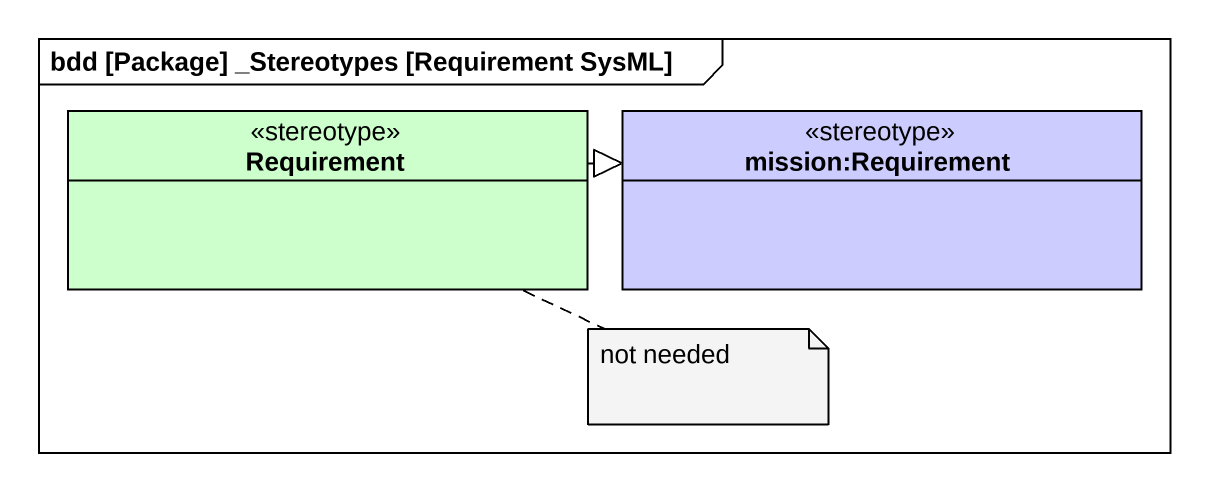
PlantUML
@startuml
mainframe bdd [Package] _Stereotypes [Requirement SysML]
hide circle
hide empty members
class Requirement <<stereotype>> #CCFFCC
class "mission:Requirement" as mission_Requirement <<stereotype>> #CCCCFF
Requirement -right-|> mission_Requirement
note right of Requirement : not needed
@enduml
